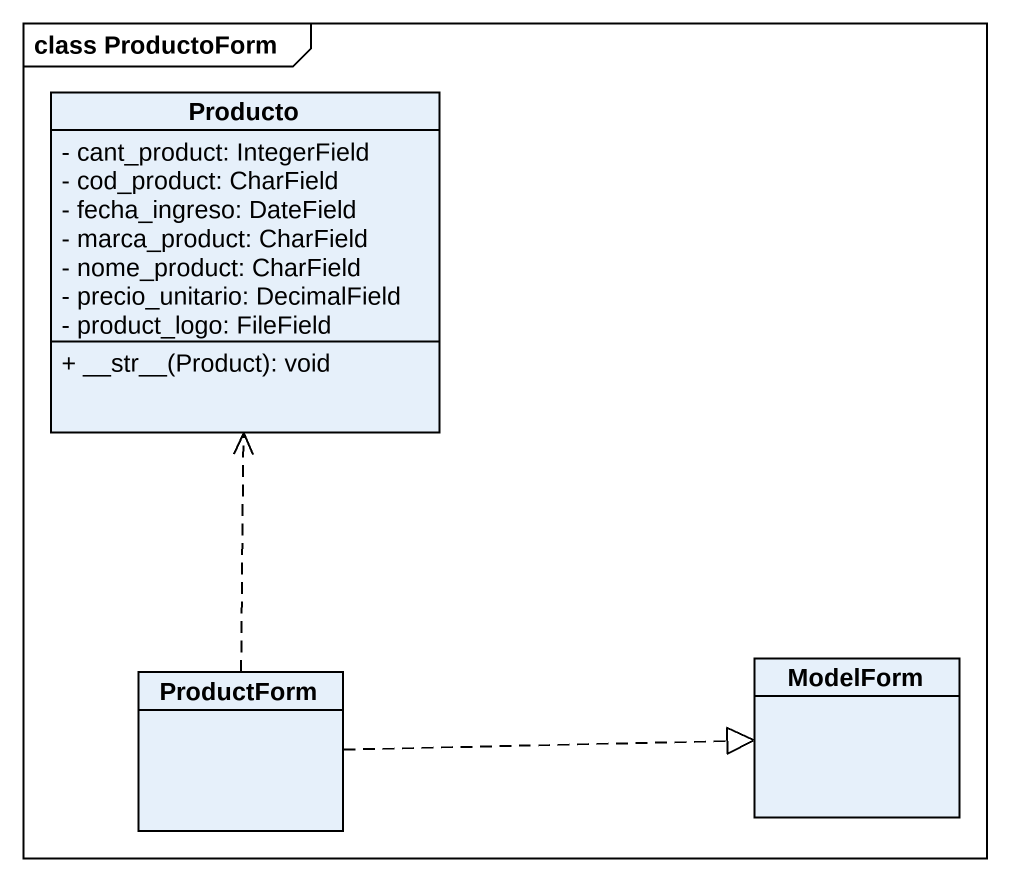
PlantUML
@startuml
mainframe class ProductoForm
hide circle
hide empty members
skinparam classAttributeIconSize 0
class Producto {
  - cant_product: IntegerField
  - cod_product: CharField
  - fecha_ingreso: DateField
  - marca_product: CharField
  - nome_product: CharField
  - precio_unitario: DecimalField
  - product_logo: FileField
  + ~__str~__(Product): void
}
class ProductForm
class ModelForm
ProductForm .up.> Producto
ProductForm .right.|> ModelForm
@enduml
